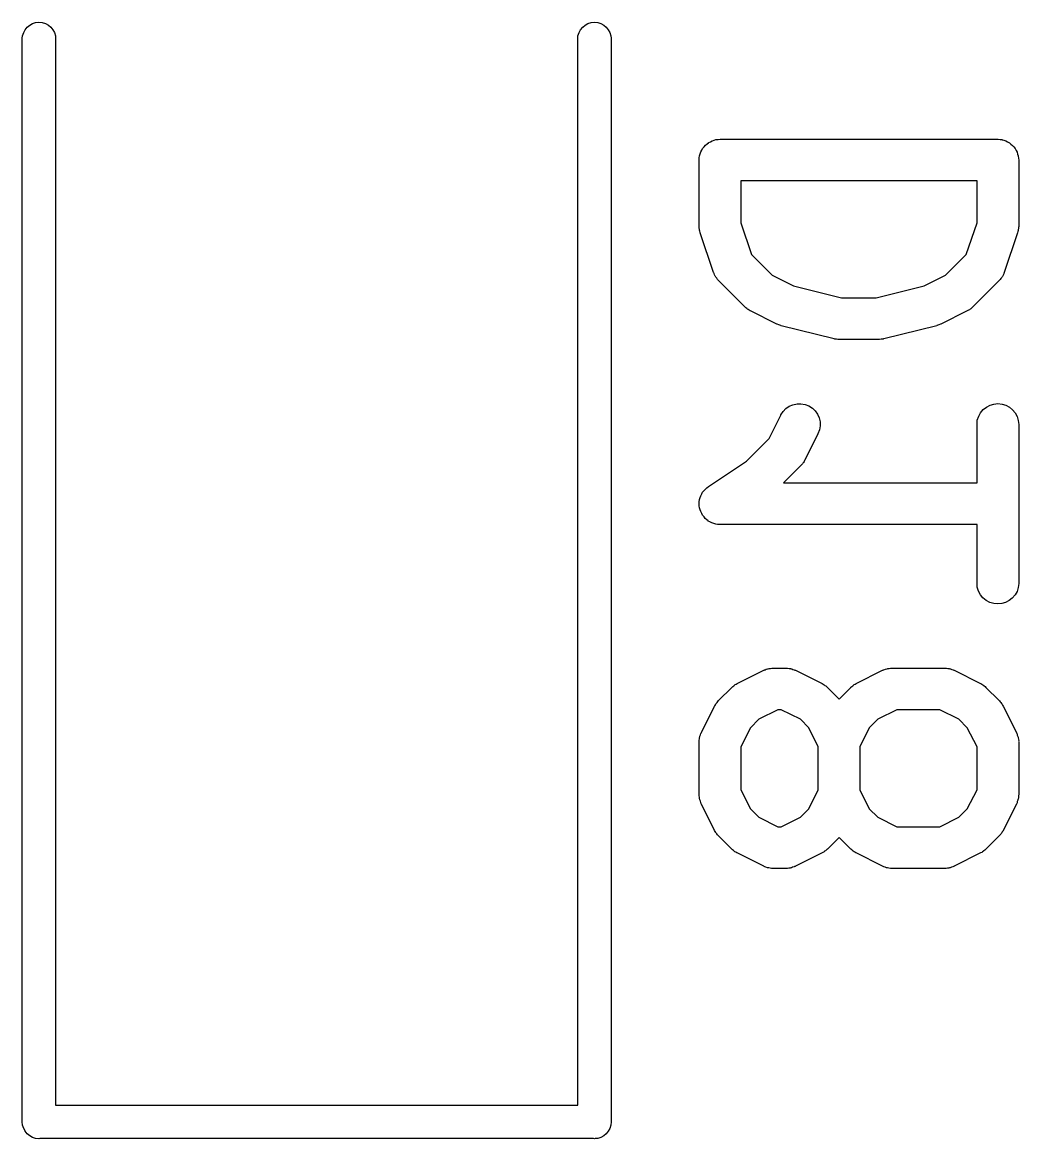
# Model space of a CAD drawing. Extents: x 74 to 208, y -150 to -40.
# Drawn here: x 166.421 to 170.009, y -92.004 to -87.984 of the extents above; entities that cross this region are included whole.
import ezdxf

# ---------------------------------------------------------------- set-up
doc = ezdxf.new("R2010")
doc.units = 0
doc.layers.add('BLACK', color=7, linetype='CONTINUOUS')

msp = doc.modelspace()

# ---------------------------------------------------------------- linework, layer by layer
at = {"layer": 'BLACK', "linetype": 'CONTINUOUS'}
for p, q in [((166.431, -88.0103), (166.439, -88.0011)), ((166.439, -88.0011), (166.448, -87.9936)), ((166.448, -87.9936), (166.458, -87.988)), ((166.458, -87.988), (166.469, -87.9846)), ((166.469, -87.9846), (166.481, -87.9835)), ((166.481, -87.9835), (166.493, -87.9846)), ((166.493, -87.9846), (166.504, -87.988)), ((166.504, -87.988), (166.515, -87.9936)), ((166.515, -87.9936), (166.524, -88.0011)), ((166.524, -88.0011), (166.531, -88.0103)), ((168.431, -88.0103), (168.439, -88.0011)), ((168.439, -88.0011), (168.448, -87.9936)), ((168.448, -87.9936), (168.458, -87.988)), ((168.458, -87.988), (168.469, -87.9846)), ((168.469, -87.9846), (168.481, -87.9835)), ((168.481, -87.9835), (168.493, -87.9846)), ((168.493, -87.9846), (168.504, -87.988)), ((168.504, -87.988), (168.515, -87.9936)), ((168.515, -87.9936), (168.524, -88.0011)), ((168.524, -88.0011), (168.531, -88.0103)), ((166.421, -88.0408), (166.422, -88.032)), ((166.421, -91.9408), (166.421, -88.0408)), ((166.422, -88.032), (166.426, -88.0207)), ((166.426, -88.0207), (166.431, -88.0103)), ((166.531, -88.0103), (166.537, -88.0207)), ((166.537, -88.0207), (166.54, -88.032)), ((166.54, -88.032), (166.541, -88.0408)), ((166.541, -88.0408), (166.541, -91.8837)), ((168.421, -88.0408), (168.422, -88.032)), ((168.421, -91.8837), (168.421, -88.0408)), ((168.422, -88.032), (168.426, -88.0207)), ((168.426, -88.0207), (168.431, -88.0103)), ((168.531, -88.0103), (168.537, -88.0207)), ((168.537, -88.0207), (168.54, -88.032)), ((168.54, -88.032), (168.541, -88.0408)), ((168.541, -88.0408), (168.541, -91.9408)), ((168.899, -88.4134), (168.905, -88.4101)), ((168.905, -88.41), (168.906, -88.4099)), ((168.905, -88.4101), (168.905, -88.41)), ((168.906, -88.4099), (168.912, -88.4079)), ((168.912, -88.4079), (168.919, -88.4059)), ((168.919, -88.4059), (168.92, -88.4058)), ((168.919, -88.4059), (168.919, -88.4059)), ((168.92, -88.4058), (168.927, -88.4052)), ((168.927, -88.4052), (168.934, -88.4045)), ((168.934, -88.4045), (169.934, -88.4045)), ((169.934, -88.4045), (169.934, -88.4045)), ((169.934, -88.4045), (169.934, -88.4045)), ((169.934, -88.4045), (169.935, -88.4045)), ((169.934, -88.4045), (169.934, -88.4045)), ((169.935, -88.4045), (169.942, -88.4053)), ((169.942, -88.4053), (169.949, -88.406)), ((169.949, -88.406), (169.949, -88.4061)), ((169.949, -88.4061), (169.949, -88.4061)), ((169.949, -88.4061), (169.956, -88.4082)), ((169.956, -88.4082), (169.963, -88.4103)), ((169.963, -88.4103), (169.963, -88.4104)), ((169.963, -88.4104), (169.963, -88.4105)), ((169.963, -88.4105), (169.969, -88.4139)), ((168.862, -88.4572), (168.864, -88.4504)), ((168.864, -88.4504), (168.865, -88.4502)), ((168.865, -88.4499), (168.868, -88.4437)), ((168.865, -88.4502), (168.865, -88.4499)), ((168.868, -88.4437), (168.871, -88.4375)), ((168.871, -88.4375), (168.872, -88.4373)), ((168.872, -88.4371), (168.876, -88.4317)), ((168.872, -88.4373), (168.872, -88.4371)), ((168.876, -88.4317), (168.881, -88.4262)), ((168.881, -88.4259), (168.887, -88.4215)), ((168.881, -88.4261), (168.881, -88.4259)), ((168.881, -88.4262), (168.881, -88.4261)), ((168.887, -88.4215), (168.892, -88.417)), ((168.892, -88.4169), (168.893, -88.4167)), ((168.892, -88.417), (168.892, -88.4169)), ((168.893, -88.4167), (168.899, -88.4134)), ((169.969, -88.4139), (169.976, -88.4173)), ((169.976, -88.4173), (169.976, -88.4175)), ((169.976, -88.4175), (169.976, -88.4176)), ((169.976, -88.4176), (169.981, -88.4221)), ((169.981, -88.4221), (169.987, -88.4266)), ((169.987, -88.4266), (169.987, -88.4268)), ((169.987, -88.4268), (169.987, -88.427)), ((169.987, -88.427), (169.992, -88.4325)), ((169.992, -88.4325), (169.996, -88.438)), ((169.996, -88.438), (169.996, -88.4382)), ((169.996, -88.4382), (169.996, -88.4384)), ((169.996, -88.4384), (170, -88.4446)), ((170, -88.4446), (170.003, -88.4509)), ((170.003, -88.4509), (170.003, -88.4511)), ((168.859, -88.4714), (168.86, -88.4644)), ((168.859, -88.4784), (168.859, -88.4714)), ((168.859, -88.4789), (168.859, -88.4784)), ((168.859, -88.479), (168.859, -88.4789)), ((168.859, -88.4789), (168.859, -88.4789)), ((168.859, -88.4795), (168.859, -88.479)), ((168.859, -88.7176), (168.859, -88.4795)), ((168.86, -88.4639), (168.862, -88.4572)), ((168.86, -88.4641), (168.86, -88.4639)), ((168.86, -88.4644), (168.86, -88.4641)), ((170.003, -88.4511), (170.003, -88.4514)), ((170.003, -88.4514), (170.005, -88.4581)), ((170.005, -88.4581), (170.007, -88.4649)), ((170.007, -88.4649), (170.007, -88.4652)), ((170.007, -88.4652), (170.007, -88.4654)), ((170.007, -88.4654), (170.008, -88.4724)), ((170.008, -88.4724), (170.009, -88.4795)), ((170.009, -88.4795), (170.009, -88.7176)), ((169.009, -88.5545), (169.009, -88.7054)), ((169.859, -88.5545), (169.009, -88.5545)), ((169.859, -88.7054), (169.859, -88.5545)), ((168.859, -88.7218), (168.859, -88.7176)), ((168.859, -88.726), (168.859, -88.7218)), ((168.86, -88.729), (168.859, -88.726)), ((168.86, -88.7321), (168.86, -88.729)), ((168.861, -88.7362), (168.86, -88.7321)), ((169.009, -88.7054), (169.047, -88.8199)), ((169.82, -88.8199), (169.859, -88.7054)), ((170.008, -88.727), (170.007, -88.7301)), ((170.007, -88.7301), (170.007, -88.7332)), ((170.009, -88.7186), (170.008, -88.7228)), ((170.008, -88.7228), (170.008, -88.727)), ((170.009, -88.7176), (170.009, -88.7186)), ((168.862, -88.7403), (168.861, -88.7362)), ((168.862, -88.7413), (168.862, -88.7403)), ((168.91, -88.8841), (168.862, -88.7413)), ((170.005, -88.7413), (169.957, -88.8841)), ((170.006, -88.7372), (170.005, -88.7413)), ((170.007, -88.7332), (170.006, -88.7372)), ((169.047, -88.8199), (169.121, -88.894)), ((169.746, -88.894), (169.82, -88.8199)), ((168.911, -88.8861), (168.91, -88.8841)), ((168.912, -88.8883), (168.911, -88.8861)), ((168.914, -88.8928), (168.912, -88.8883)), ((168.916, -88.8975), (168.914, -88.8928)), ((169.955, -88.8892), (169.953, -88.8938)), ((169.956, -88.8871), (169.955, -88.8892)), ((169.957, -88.8851), (169.956, -88.8871)), ((169.957, -88.8841), (169.957, -88.8851)), ((168.917, -88.8993), (168.916, -88.8975)), ((168.918, -88.9013), (168.917, -88.8993)), ((168.922, -88.9053), (168.918, -88.9013)), ((168.925, -88.9095), (168.922, -88.9053)), ((168.926, -88.911), (168.925, -88.9095)), ((168.927, -88.9127), (168.926, -88.911)), ((168.928, -88.9134), (168.927, -88.9127)), ((169.023, -89.0087), (168.928, -88.9134)), ((169.121, -88.894), (169.198, -88.9325)), ((169.198, -88.9325), (169.371, -88.9759)), ((169.496, -88.9759), (169.669, -88.9325)), ((169.669, -88.9325), (169.746, -88.894)), ((169.939, -88.9134), (169.844, -89.0087)), ((169.94, -88.9117), (169.939, -88.9134)), ((169.942, -88.9102), (169.94, -88.9117)), ((169.945, -88.9061), (169.942, -88.9102)), ((169.948, -88.9021), (169.945, -88.9061)), ((169.949, -88.9002), (169.948, -88.9021)), ((169.951, -88.8984), (169.949, -88.9002)), ((169.953, -88.8938), (169.951, -88.8984)), ((169.027, -89.0114), (169.023, -89.0087)), ((169.03, -89.0143), (169.027, -89.0114)), ((169.371, -88.9759), (169.496, -88.9759)), ((169.84, -89.0121), (169.837, -89.0149)), ((169.843, -89.0094), (169.84, -89.0121)), ((169.844, -89.0087), (169.843, -89.0094)), ((169.032, -89.016), (169.03, -89.0143)), ((169.035, -89.018), (169.032, -89.016)), ((169.038, -89.02), (169.035, -89.018)), ((169.042, -89.0223), (169.038, -89.02)), ((169.043, -89.0227), (169.042, -89.0223)), ((169.138, -89.0704), (169.043, -89.0227)), ((169.824, -89.0227), (169.729, -89.0704)), ((169.828, -89.0205), (169.824, -89.0227)), ((169.832, -89.0186), (169.828, -89.0205)), ((169.834, -89.0166), (169.832, -89.0186)), ((169.837, -89.0149), (169.834, -89.0166)), ((169.139, -89.0705), (169.138, -89.0704)), ((169.139, -89.0707), (169.139, -89.0705)), ((169.145, -89.0731), (169.139, -89.0707)), ((169.152, -89.0756), (169.145, -89.0731)), ((169.152, -89.0757), (169.152, -89.0756)), ((169.153, -89.0758), (169.152, -89.0757)), ((169.154, -89.076), (169.153, -89.0758)), ((169.344, -89.1237), (169.154, -89.076)), ((169.714, -89.076), (169.523, -89.1237)), ((169.721, -89.0735), (169.714, -89.0759)), ((169.714, -89.0759), (169.714, -89.0759)), ((169.714, -89.0759), (169.714, -89.076)), ((169.728, -89.0711), (169.721, -89.0735)), ((169.729, -89.0704), (169.728, -89.0708)), ((169.728, -89.0708), (169.728, -89.0709)), ((169.728, -89.0709), (169.728, -89.0711)), ((169.345, -89.1238), (169.344, -89.1237)), ((169.347, -89.1243), (169.345, -89.1238)), ((169.353, -89.1249), (169.347, -89.1243)), ((169.358, -89.1258), (169.353, -89.1249)), ((169.36, -89.1257), (169.358, -89.1258)), ((169.361, -89.1259), (169.36, -89.1257)), ((169.362, -89.1259), (169.361, -89.1259)), ((169.505, -89.1259), (169.362, -89.1259)), ((169.506, -89.1258), (169.505, -89.1259)), ((169.508, -89.1258), (169.506, -89.1258)), ((169.514, -89.1251), (169.508, -89.1258)), ((169.52, -89.1245), (169.514, -89.1251)), ((169.521, -89.1241), (169.52, -89.1245)), ((169.522, -89.1239), (169.521, -89.1241)), ((169.523, -89.1237), (169.522, -89.1239)), ((169.161, -89.3851), (169.171, -89.3746)), ((169.171, -89.3746), (169.183, -89.3663)), ((169.183, -89.3663), (169.196, -89.3605)), ((169.196, -89.3605), (169.211, -89.3573)), ((169.211, -89.3573), (169.225, -89.3571)), ((169.225, -89.3571), (169.24, -89.3597)), ((169.24, -89.3597), (169.253, -89.365)), ((169.253, -89.365), (169.266, -89.3729)), ((169.266, -89.3729), (169.276, -89.383)), ((169.881, -89.3783), (169.893, -89.3691)), ((169.893, -89.3691), (169.906, -89.3623)), ((169.906, -89.3623), (169.92, -89.3582)), ((169.92, -89.3582), (169.934, -89.3568)), ((169.934, -89.3568), (169.949, -89.3584)), ((169.949, -89.3584), (169.963, -89.3627)), ((169.963, -89.3627), (169.976, -89.3697)), ((169.976, -89.3697), (169.987, -89.379)), ((169.11, -89.4827), (169.152, -89.3983)), ((169.152, -89.3983), (169.153, -89.3974)), ((169.153, -89.3974), (169.161, -89.3851)), ((169.276, -89.383), (169.285, -89.395)), ((169.285, -89.395), (169.291, -89.4084)), ((169.291, -89.4084), (169.294, -89.4227)), ((169.86, -89.4163), (169.865, -89.4023)), ((169.865, -89.4023), (169.872, -89.3895)), ((169.872, -89.3895), (169.881, -89.3783)), ((169.987, -89.379), (169.996, -89.3903)), ((169.996, -89.3903), (170.003, -89.4033)), ((170.003, -89.4033), (170.007, -89.4173)), ((169.292, -89.4517), (169.286, -89.4654)), ((169.294, -89.4373), (169.292, -89.4517)), ((169.294, -89.4227), (169.294, -89.4373)), ((169.859, -89.4308), (169.86, -89.4163)), ((169.859, -89.4318), (169.859, -89.4308)), ((169.859, -89.6426), (169.859, -89.4318)), ((170.007, -89.4173), (170.009, -89.4318)), ((170.009, -89.4318), (170.009, -90.0033)), ((169.029, -89.564), (169.11, -89.4827)), ((169.286, -89.4654), (169.239, -89.5606)), ((168.892, -89.6552), (169.029, -89.564)), ((169.23, -89.5738), (169.227, -89.5769)), ((169.232, -89.5712), (169.23, -89.5738)), ((169.234, -89.5688), (169.232, -89.5712)), ((169.236, -89.5651), (169.234, -89.5688)), ((169.238, -89.5616), (169.236, -89.5651)), ((169.239, -89.5606), (169.238, -89.5616)), ((169.225, -89.5801), (169.162, -89.6426)), ((169.227, -89.5769), (169.225, -89.5801)), ((168.886, -89.6599), (168.892, -89.6552)), ((169.162, -89.6426), (169.859, -89.6426)), ((168.86, -89.7025), (168.862, -89.6954)), ((168.862, -89.6954), (168.864, -89.6886)), ((168.864, -89.6885), (168.868, -89.6818)), ((168.864, -89.6886), (168.864, -89.6885)), ((168.864, -89.6886), (168.864, -89.6886)), ((168.868, -89.6818), (168.871, -89.6757)), ((168.871, -89.6756), (168.876, -89.6701)), ((168.871, -89.6757), (168.871, -89.6756)), ((168.871, -89.6757), (168.871, -89.6757)), ((168.876, -89.6701), (168.881, -89.6644)), ((168.881, -89.6643), (168.886, -89.6599)), ((168.881, -89.6644), (168.881, -89.6643)), ((168.881, -89.6644), (168.881, -89.6644)), ((168.859, -89.71), (168.86, -89.7026)), ((168.859, -89.717), (168.859, -89.71)), ((168.859, -89.7171), (168.859, -89.717)), ((168.859, -89.7172), (168.859, -89.7171)), ((168.859, -89.7245), (168.859, -89.7172)), ((168.86, -89.7316), (168.859, -89.7245)), ((168.86, -89.7026), (168.86, -89.7025)), ((168.86, -89.7025), (168.86, -89.7025)), ((168.86, -89.7317), (168.86, -89.7316)), ((168.862, -89.7387), (168.86, -89.7317)), ((168.86, -89.7317), (168.86, -89.7317)), ((168.864, -89.7457), (168.862, -89.7387)), ((168.864, -89.7458), (168.864, -89.7457)), ((168.864, -89.7457), (168.864, -89.7457)), ((168.868, -89.7523), (168.864, -89.7458)), ((168.871, -89.7586), (168.868, -89.7523)), ((168.871, -89.7587), (168.871, -89.7586)), ((168.876, -89.7645), (168.871, -89.7587)), ((168.871, -89.7587), (168.871, -89.7587)), ((168.88, -89.77), (168.876, -89.7645)), ((168.88, -89.7701), (168.88, -89.77)), ((168.886, -89.7748), (168.88, -89.7701)), ((168.88, -89.7701), (168.88, -89.7701)), ((168.891, -89.7794), (168.886, -89.7748)), ((168.891, -89.7795), (168.891, -89.7794)), ((168.897, -89.7829), (168.891, -89.7795)), ((168.891, -89.7795), (168.891, -89.7795)), ((168.904, -89.7865), (168.897, -89.7829)), ((168.911, -89.7886), (168.904, -89.7865)), ((168.904, -89.7865), (168.904, -89.7865)), ((168.904, -89.7865), (168.904, -89.7865)), ((168.918, -89.7909), (168.911, -89.7886)), ((168.925, -89.7917), (168.918, -89.7909)), ((168.918, -89.7909), (168.918, -89.7909)), ((168.918, -89.7909), (168.918, -89.7909)), ((168.933, -89.7926), (168.925, -89.7917)), ((168.934, -89.7926), (168.933, -89.7926)), ((168.933, -89.7926), (168.933, -89.7926)), ((168.933, -89.7926), (168.933, -89.7926)), ((168.933, -89.7926), (168.933, -89.7926)), ((169.859, -89.7926), (168.934, -89.7926)), ((169.859, -90.0033), (169.859, -89.7926)), ((169.86, -90.0178), (169.859, -90.0033)), ((169.864, -90.0319), (169.86, -90.0178)), ((170.007, -90.0189), (170.003, -90.0328)), ((170.009, -90.0043), (170.007, -90.0189)), ((170.009, -90.0033), (170.009, -90.0043)), ((169.871, -90.0448), (169.864, -90.0319)), ((169.88, -90.0561), (169.871, -90.0448)), ((169.892, -90.0655), (169.88, -90.0561)), ((169.986, -90.0569), (169.975, -90.066)), ((169.996, -90.0456), (169.986, -90.0569)), ((170.003, -90.0328), (169.996, -90.0456)), ((169.905, -90.0724), (169.892, -90.0655)), ((169.919, -90.0767), (169.905, -90.0724)), ((169.933, -90.0783), (169.919, -90.0767)), ((169.948, -90.0769), (169.933, -90.0783)), ((169.962, -90.0728), (169.948, -90.0769)), ((169.975, -90.066), (169.962, -90.0728)), ((168.995, -90.3648), (169.091, -90.3171)), ((169.091, -90.3171), (169.092, -90.3167)), ((169.092, -90.3167), (169.094, -90.3159)), ((169.094, -90.3159), (169.096, -90.3149)), ((169.096, -90.3149), (169.1, -90.3134)), ((169.1, -90.3134), (169.105, -90.3116)), ((169.105, -90.3116), (169.107, -90.3113)), ((169.107, -90.3113), (169.11, -90.3107)), ((169.11, -90.3107), (169.115, -90.3102)), ((169.115, -90.3102), (169.12, -90.3094)), ((169.12, -90.3094), (169.122, -90.3094)), ((169.122, -90.3094), (169.124, -90.3092)), ((169.124, -90.3092), (169.172, -90.3092)), ((169.172, -90.3092), (169.173, -90.3092)), ((169.173, -90.3092), (169.175, -90.3095)), ((169.175, -90.3095), (169.177, -90.3094)), ((169.177, -90.3094), (169.182, -90.3103)), ((169.182, -90.3103), (169.187, -90.3109)), ((169.187, -90.3109), (169.189, -90.3115)), ((169.189, -90.3115), (169.192, -90.3119)), ((169.192, -90.3119), (169.196, -90.3137)), ((169.196, -90.3137), (169.201, -90.3153)), ((169.201, -90.3153), (169.203, -90.3164)), ((169.203, -90.3164), (169.205, -90.3171)), ((169.205, -90.3171), (169.301, -90.3648)), ((169.424, -90.3648), (169.519, -90.3171)), ((169.519, -90.3171), (169.52, -90.3167)), ((169.52, -90.3167), (169.522, -90.3159)), ((169.522, -90.3159), (169.524, -90.3149)), ((169.524, -90.3149), (169.529, -90.3134)), ((169.529, -90.3134), (169.534, -90.3116)), ((169.534, -90.3116), (169.536, -90.3113)), ((169.536, -90.3113), (169.538, -90.3107)), ((169.538, -90.3107), (169.543, -90.3102)), ((169.543, -90.3102), (169.548, -90.3094)), ((169.548, -90.3094), (169.55, -90.3094)), ((169.55, -90.3094), (169.553, -90.3092)), ((169.553, -90.3092), (169.743, -90.3092)), ((169.743, -90.3092), (169.744, -90.3092)), ((169.744, -90.3092), (169.746, -90.3095)), ((169.746, -90.3095), (169.749, -90.3094)), ((169.749, -90.3094), (169.754, -90.3103)), ((169.754, -90.3103), (169.759, -90.3109)), ((169.759, -90.3109), (169.761, -90.3115)), ((169.761, -90.3115), (169.763, -90.3119)), ((169.763, -90.3119), (169.768, -90.3137)), ((169.768, -90.3137), (169.773, -90.3153)), ((169.773, -90.3153), (169.775, -90.3164)), ((169.775, -90.3164), (169.777, -90.3171)), ((169.777, -90.3171), (169.872, -90.3648)), ((168.928, -90.4264), (168.976, -90.3788)), ((168.976, -90.3788), (168.977, -90.3781)), ((168.977, -90.3781), (168.98, -90.3754)), ((168.98, -90.3754), (168.983, -90.3726)), ((168.983, -90.3726), (168.986, -90.3709)), ((168.986, -90.3709), (168.988, -90.3689)), ((168.988, -90.3689), (168.992, -90.367)), ((168.992, -90.367), (168.995, -90.3648)), ((169.301, -90.3648), (169.301, -90.3652)), ((169.301, -90.3652), (169.305, -90.3675)), ((169.305, -90.3675), (169.309, -90.3695)), ((169.309, -90.3695), (169.311, -90.3715)), ((169.311, -90.3715), (169.314, -90.3732)), ((169.314, -90.3732), (169.317, -90.3761)), ((169.317, -90.3761), (169.32, -90.3788)), ((169.32, -90.3788), (169.362, -90.421)), ((169.362, -90.421), (169.404, -90.3788)), ((169.404, -90.3788), (169.405, -90.3781)), ((169.405, -90.3781), (169.408, -90.3754)), ((169.408, -90.3754), (169.412, -90.3726)), ((169.412, -90.3726), (169.414, -90.3709)), ((169.414, -90.3709), (169.417, -90.3689)), ((169.417, -90.3689), (169.42, -90.367)), ((169.42, -90.367), (169.424, -90.3648)), ((169.872, -90.3648), (169.873, -90.3652)), ((169.873, -90.3652), (169.876, -90.3675)), ((169.876, -90.3675), (169.88, -90.3695)), ((169.88, -90.3695), (169.883, -90.3715)), ((169.883, -90.3715), (169.885, -90.3732)), ((169.885, -90.3732), (169.888, -90.3761)), ((169.888, -90.3761), (169.891, -90.3788)), ((169.891, -90.3788), (169.939, -90.4264)), ((168.867, -90.5412), (168.914, -90.4459)), ((168.914, -90.4459), (168.915, -90.445)), ((168.915, -90.445), (168.917, -90.4415)), ((168.917, -90.4415), (168.919, -90.4377)), ((168.919, -90.4377), (168.921, -90.4353)), ((168.921, -90.4353), (168.923, -90.4327)), ((168.923, -90.4327), (168.926, -90.4297)), ((168.926, -90.4297), (168.928, -90.4264)), ((169.142, -90.4592), (169.073, -90.4935)), ((169.154, -90.4592), (169.142, -90.4592)), ((169.223, -90.4935), (169.154, -90.4592)), ((169.57, -90.4592), (169.502, -90.4935)), ((169.725, -90.4592), (169.57, -90.4592)), ((169.794, -90.4935), (169.725, -90.4592)), ((169.939, -90.4264), (169.94, -90.4272)), ((169.94, -90.4272), (169.942, -90.4305)), ((169.942, -90.4305), (169.945, -90.4335)), ((169.945, -90.4335), (169.947, -90.4362)), ((169.947, -90.4362), (169.949, -90.4386)), ((169.949, -90.4386), (169.951, -90.4424)), ((169.951, -90.4424), (169.953, -90.4459)), ((169.953, -90.4459), (170.001, -90.5412)), ((169.073, -90.4935), (169.043, -90.5239)), ((169.253, -90.5239), (169.223, -90.4935)), ((169.502, -90.4935), (169.471, -90.5239)), ((169.824, -90.5239), (169.794, -90.4935)), ((168.866, -90.5432), (168.867, -90.5412)), ((169.043, -90.5239), (169.009, -90.5924)), ((169.287, -90.5924), (169.253, -90.5239)), ((169.471, -90.5239), (169.437, -90.5924)), ((169.859, -90.5924), (169.824, -90.5239)), ((170.001, -90.5412), (170.001, -90.5421)), ((168.859, -90.5693), (168.86, -90.5642)), ((168.859, -90.5715), (168.859, -90.5693)), ((168.859, -90.5737), (168.859, -90.5715)), ((168.859, -90.5747), (168.859, -90.5737)), ((168.859, -90.7652), (168.859, -90.5747)), ((168.86, -90.5591), (168.861, -90.557)), ((168.86, -90.5642), (168.86, -90.5591)), ((168.861, -90.5548), (168.863, -90.55)), ((168.861, -90.557), (168.861, -90.5548)), ((168.863, -90.55), (168.865, -90.5452)), ((168.865, -90.5452), (168.866, -90.5432)), ((170.001, -90.5421), (170.002, -90.5442)), ((170.002, -90.5442), (170.003, -90.5461)), ((170.003, -90.5461), (170.004, -90.551)), ((170.004, -90.551), (170.006, -90.5558)), ((170.006, -90.5558), (170.007, -90.558)), ((170.007, -90.558), (170.007, -90.5601)), ((170.007, -90.5601), (170.008, -90.5652)), ((170.008, -90.5652), (170.009, -90.5703)), ((170.009, -90.5703), (170.008, -90.5725)), ((170.008, -90.5725), (170.009, -90.5747)), ((170.009, -90.5747), (170.009, -90.7652)), ((169.009, -90.5924), (169.009, -90.7475)), ((169.287, -90.7475), (169.287, -90.5924)), ((169.437, -90.5924), (169.437, -90.7475)), ((169.859, -90.7475), (169.859, -90.5924)), ((168.859, -90.7674), (168.859, -90.7652)), ((168.859, -90.7696), (168.859, -90.7674)), ((168.86, -90.7746), (168.859, -90.7696)), ((168.86, -90.7797), (168.86, -90.7746)), ((168.861, -90.7819), (168.86, -90.7797)), ((168.861, -90.784), (168.861, -90.7819)), ((169.009, -90.7475), (169.043, -90.816)), ((169.253, -90.816), (169.287, -90.7475)), ((169.437, -90.7475), (169.471, -90.816)), ((169.824, -90.816), (169.859, -90.7475)), ((170.007, -90.7808), (170.006, -90.7829)), ((170.008, -90.7757), (170.007, -90.7808)), ((170.009, -90.7662), (170.008, -90.7684)), ((170.008, -90.7684), (170.008, -90.7706)), ((170.008, -90.7706), (170.008, -90.7757)), ((170.009, -90.7652), (170.009, -90.7662)), ((168.863, -90.7888), (168.861, -90.784)), ((168.864, -90.7938), (168.863, -90.7888)), ((168.865, -90.7957), (168.864, -90.7938)), ((168.866, -90.7978), (168.865, -90.7957)), ((168.867, -90.7987), (168.866, -90.7978)), ((168.914, -90.894), (168.867, -90.7987)), ((169.043, -90.816), (169.073, -90.8464)), ((169.223, -90.8464), (169.253, -90.816)), ((169.471, -90.816), (169.502, -90.8464)), ((169.794, -90.8464), (169.824, -90.816)), ((170.001, -90.7987), (169.953, -90.894)), ((170.002, -90.7967), (170.001, -90.7987)), ((170.003, -90.7947), (170.002, -90.7967)), ((170.004, -90.7898), (170.003, -90.7947)), ((170.006, -90.7851), (170.004, -90.7898)), ((170.006, -90.7829), (170.006, -90.7851)), ((169.073, -90.8464), (169.142, -90.8807)), ((169.154, -90.8807), (169.223, -90.8464)), ((169.502, -90.8464), (169.57, -90.8807)), ((169.725, -90.8807), (169.794, -90.8464)), ((168.916, -90.8975), (168.914, -90.894)), ((168.918, -90.9013), (168.916, -90.8975)), ((168.92, -90.9037), (168.918, -90.9013)), ((169.142, -90.8807), (169.154, -90.8807)), ((169.57, -90.8807), (169.725, -90.8807)), ((169.948, -90.9021), (169.946, -90.9045)), ((169.95, -90.8984), (169.948, -90.9021)), ((169.953, -90.8949), (169.95, -90.8984)), ((169.953, -90.894), (169.953, -90.8949)), ((168.922, -90.9063), (168.92, -90.9037)), ((168.925, -90.9094), (168.922, -90.9063)), ((168.927, -90.9127), (168.925, -90.9094)), ((168.928, -90.9134), (168.927, -90.9127)), ((168.976, -90.9611), (168.928, -90.9134)), ((169.362, -90.9189), (169.32, -90.9611)), ((169.404, -90.9611), (169.362, -90.9189)), ((169.939, -90.9134), (169.891, -90.9611)), ((169.942, -90.9102), (169.939, -90.9134)), ((169.945, -90.9072), (169.942, -90.9102)), ((169.946, -90.9045), (169.945, -90.9072)), ((168.979, -90.9637), (168.976, -90.9611)), ((168.982, -90.9667), (168.979, -90.9637)), ((168.985, -90.9684), (168.982, -90.9667)), ((168.987, -90.9704), (168.985, -90.9684)), ((168.991, -90.9723), (168.987, -90.9704)), ((168.994, -90.9746), (168.991, -90.9723)), ((168.995, -90.9751), (168.994, -90.9746)), ((169.091, -91.0227), (168.995, -90.9751)), ((169.301, -90.9751), (169.205, -91.0227)), ((169.304, -90.9729), (169.301, -90.9751)), ((169.308, -90.9709), (169.304, -90.9729)), ((169.31, -90.969), (169.308, -90.9709)), ((169.313, -90.9673), (169.31, -90.969)), ((169.316, -90.9644), (169.313, -90.9673)), ((169.319, -90.9618), (169.316, -90.9644)), ((169.32, -90.9611), (169.319, -90.9618)), ((169.408, -90.9637), (169.404, -90.9611)), ((169.411, -90.9667), (169.408, -90.9637)), ((169.413, -90.9684), (169.411, -90.9667)), ((169.416, -90.9704), (169.413, -90.9684)), ((169.419, -90.9723), (169.416, -90.9704)), ((169.423, -90.9746), (169.419, -90.9723)), ((169.424, -90.9751), (169.423, -90.9746)), ((169.519, -91.0227), (169.424, -90.9751)), ((169.872, -90.9751), (169.777, -91.0227)), ((169.876, -90.9729), (169.872, -90.9751)), ((169.879, -90.9709), (169.876, -90.9729)), ((169.882, -90.969), (169.879, -90.9709)), ((169.884, -90.9673), (169.882, -90.969)), ((169.887, -90.9644), (169.884, -90.9673)), ((169.891, -90.9618), (169.887, -90.9644)), ((169.891, -90.9611), (169.891, -90.9618)), ((169.093, -91.0235), (169.091, -91.0227)), ((169.095, -91.0246), (169.093, -91.0235)), ((169.202, -91.024), (169.2, -91.025)), ((169.204, -91.0232), (169.202, -91.024)), ((169.205, -91.0227), (169.204, -91.0232)), ((169.521, -91.0235), (169.519, -91.0227)), ((169.523, -91.0246), (169.521, -91.0235)), ((169.774, -91.024), (169.772, -91.025)), ((169.776, -91.0232), (169.774, -91.024)), ((169.777, -91.0227), (169.776, -91.0232)), ((169.099, -91.0261), (169.095, -91.0246)), ((169.104, -91.028), (169.099, -91.0261)), ((169.106, -91.0283), (169.104, -91.028)), ((169.109, -91.029), (169.106, -91.0283)), ((169.114, -91.0296), (169.109, -91.029)), ((169.119, -91.0305), (169.114, -91.0296)), ((169.121, -91.0304), (169.119, -91.0305)), ((169.123, -91.0306), (169.121, -91.0304)), ((169.124, -91.0307), (169.123, -91.0306)), ((169.172, -91.0307), (169.124, -91.0307)), ((169.174, -91.0304), (169.172, -91.0307)), ((169.176, -91.0305), (169.174, -91.0304)), ((169.181, -91.0297), (169.176, -91.0305)), ((169.186, -91.0292), (169.181, -91.0297)), ((169.188, -91.0286), (169.186, -91.0292)), ((169.191, -91.0282), (169.188, -91.0286)), ((169.195, -91.0265), (169.191, -91.0282)), ((169.2, -91.025), (169.195, -91.0265)), ((169.528, -91.0261), (169.523, -91.0246)), ((169.533, -91.028), (169.528, -91.0261)), ((169.535, -91.0283), (169.533, -91.028)), ((169.537, -91.029), (169.535, -91.0283)), ((169.542, -91.0296), (169.537, -91.029)), ((169.547, -91.0305), (169.542, -91.0296)), ((169.549, -91.0304), (169.547, -91.0305)), ((169.552, -91.0306), (169.549, -91.0304)), ((169.553, -91.0307), (169.552, -91.0306)), ((169.743, -91.0307), (169.553, -91.0307)), ((169.745, -91.0304), (169.743, -91.0307)), ((169.748, -91.0305), (169.745, -91.0304)), ((169.753, -91.0297), (169.748, -91.0305)), ((169.758, -91.0292), (169.753, -91.0297)), ((169.76, -91.0286), (169.758, -91.0292)), ((169.762, -91.0282), (169.76, -91.0286)), ((169.767, -91.0265), (169.762, -91.0282)), ((169.772, -91.025), (169.767, -91.0265)), ((166.541, -91.8837), (168.421, -91.8837)), ((166.421, -91.9437), (166.421, -91.9408)), ((166.422, -91.9555), (166.421, -91.9437)), ((168.542, -91.9437), (168.54, -91.9555)), ((168.541, -91.9408), (168.542, -91.9437)), ((166.426, -91.9668), (166.422, -91.9555)), ((166.431, -91.9762), (166.426, -91.9668)), ((166.431, -91.9772), (166.431, -91.9762)), ((166.439, -91.9864), (166.431, -91.9772)), ((166.448, -91.9939), (166.439, -91.9864)), ((168.524, -91.9864), (168.515, -91.9939)), ((168.531, -91.9772), (168.524, -91.9864)), ((168.537, -91.9668), (168.531, -91.9772)), ((168.54, -91.9555), (168.537, -91.9668)), ((166.458, -91.9995), (166.448, -91.9939)), ((166.469, -92.0029), (166.458, -91.9995)), ((166.481, -92.004), (166.469, -92.0029)), ((166.484, -92.0037), (166.481, -92.004)), ((168.478, -92.0037), (166.484, -92.0037)), ((168.481, -92.004), (168.478, -92.0037)), ((168.484, -92.0037), (168.481, -92.004)), ((168.493, -92.0029), (168.484, -92.0037)), ((168.484, -92.0037), (168.484, -92.0037)), ((168.504, -91.9995), (168.493, -92.0029)), ((168.515, -91.9939), (168.504, -91.9995))]:
    msp.add_line(p, q, dxfattribs=at)

doc.saveas('drawing.dxf')
